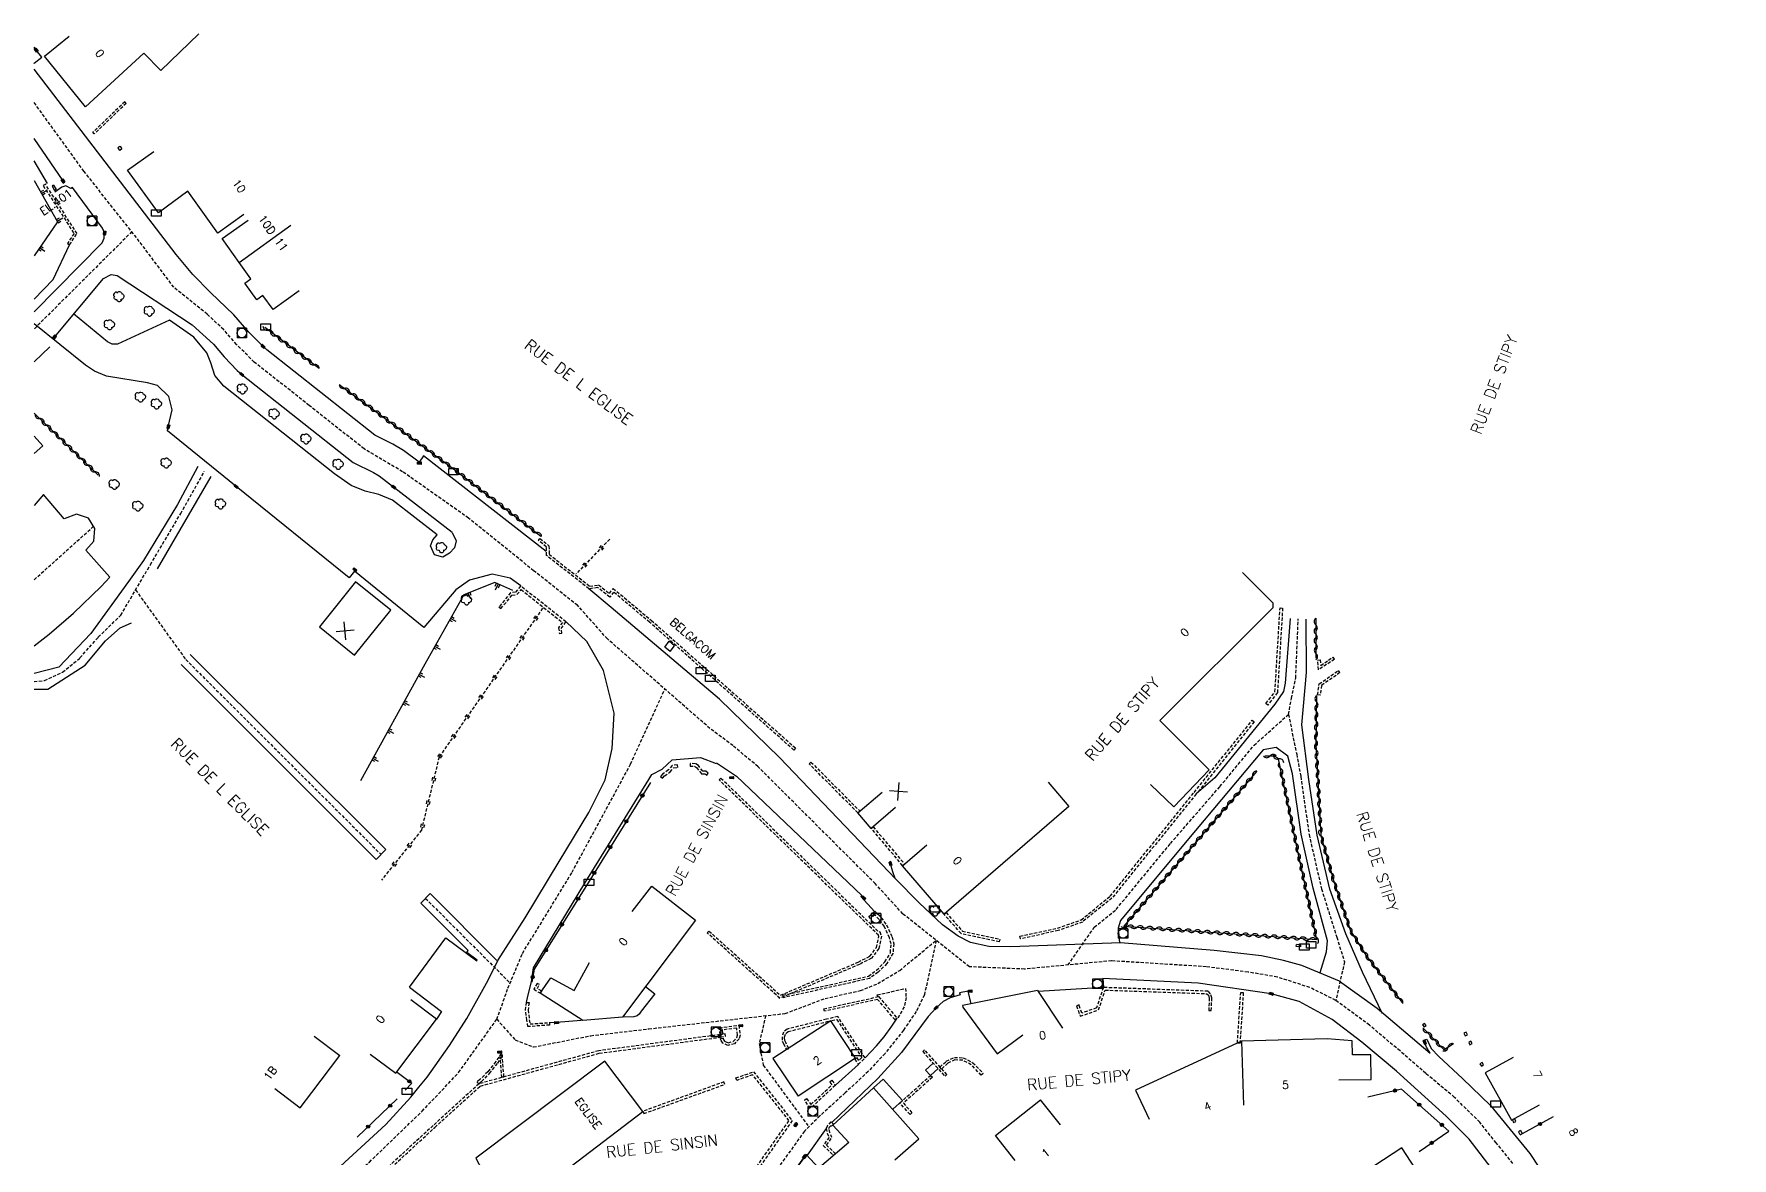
# Model space of a CAD drawing. Header units: millimetres. Extents: x 216000 to 216273, y 109476 to 109989.
# Drawn here: x 216000 to 216265.2, y 109586.9 to 109762.6 of the extents above; entities that cross this region are included whole.
import ezdxf
from ezdxf.enums import TextEntityAlignment as Align

# ---------------------------------------------------------------- set-up
doc = ezdxf.new("R2010")
doc.units = ezdxf.units.MM
doc.linetypes.add('DASHED', pattern=[0.75, 0.5, -0.25])
doc.layers.get('0').update_dxf_attribs({"linetype": 'CONTINUOUS'})
for name, color, linetype in [('W0001', 6, 'DASHED'), ('W0008', 7, 'CONTINUOUS'), ('W0100', 7, 'CONTINUOUS'), ('W0105', 7, 'CONTINUOUS'), ('W0112', 1, 'DASHED'), ('W0211', 2, 'CONTINUOUS'), ('W0220', 5, 'DASHED'), ('W0300', 7, 'CONTINUOUS'), ('W0310', 3, 'CONTINUOUS'), ('W0322', 7, 'CONTINUOUS'), ('W0400', 7, 'CONTINUOUS'), ('W0420', 7, 'CONTINUOUS'), ('W0984', 7, 'CONTINUOUS'), ('W0989', 7, 'CONTINUOUS'), ('W0991', 7, 'CONTINUOUS'), ('W1102', 7, 'CONTINUOUS'), ('W1471', 7, 'CONTINUOUS')]:
    doc.layers.add(name, color=color, linetype=linetype)
doc.styles.get("Standard").update_dxf_attribs({"font": 'romans.shx', "width": 0.85})

# ---------------------------------------------------------------- blocks, each defined once
blk = doc.blocks.new('T400')
for p, q in [((-0.15, 0.3), (0.15, 0.3)), ((-0.15, -0.25), (-0.15, 0.3)), ((-0.15, 0.15), (0.15, 0.15)), ((-0.15, 0), (0.15, 0)), ((0.15, 0.3), (0.15, -0.25)), ((-0.15, -0.15), (0.15, -0.15)), ((-0.15, -0.25), (-0.15, -0.3)), ((-0.15, -0.3), (0.15, -0.3)), ((0.15, -0.3), (0.15, -0.25))]:
    blk.add_line(p, q)
blk = doc.blocks.new('T1471')
at = {"color": 0, "linetype": 'Continuous', "flags": 128}
blk.add_lwpolyline([(-0.75, -0.5), (-0.75, 0.5), (0.75, 0.5), (0.75, -0.5), (-0.75, -0.5)], dxfattribs=at)
blk = doc.blocks.new('T420')
for p, q in [((0.75, 0.75), (-0.75, 0.75)), ((-0.75, 0.75), (-0.75, -0.75)), ((0.75, 0.75), (0.75, -0.75)), ((0.75, -0.75), (-0.75, -0.75))]:
    blk.add_line(p, q)
blk.add_ellipse((0, 0), major_axis=(-0.53, 0.53), ratio=1, start_param=3.926991, end_param=10.210176)
blk = doc.blocks.new('T300')
for p, q in [((-0.8, 0.51), (-0.86, 0.34)), ((-0.86, 0.34), (-0.86, 0.17)), ((-0.86, 0.17), (-0.74, 0.06)), ((-0.69, 0.63), (-0.8, 0.51)), ((-0.8, -0.06), (-0.74, 0.06)), ((-0.74, 0.06), (-0.69, 0.11)), ((-0.57, 0.69), (-0.69, 0.63)), ((-0.46, 0.69), (-0.57, 0.69)), ((-0.29, 0.63), (-0.46, 0.69)), ((-0.29, 0.63), (-0.17, 0.74)), ((-0.23, 0.57), (-0.29, 0.63)), ((-0.17, 0.74), (-0.06, 0.8)), ((-0.06, 0.8), (0.06, 0.8)), ((0.06, 0.8), (0.23, 0.74)), ((0.23, 0.74), (0.34, 0.63)), ((0.34, 0.63), (0.4, 0.51)), ((0.46, 0.46), (0.34, 0.46)), ((0.4, 0.51), (0.4, 0.46)), ((0.57, 0.4), (0.46, 0.46)), ((0.57, 0.4), (0.69, 0.29)), ((0.69, 0.29), (0.74, 0.17)), ((0.74, 0.06), (0.69, -0.17)), ((0.74, 0.17), (0.74, 0.06)), ((-0.8, -0.17), (-0.8, -0.06)), ((-0.8, -0.23), (-0.8, -0.17)), ((-0.74, -0.34), (-0.8, -0.23)), ((-0.69, -0.4), (-0.74, -0.34)), ((-0.51, -0.46), (-0.69, -0.4)), ((-0.4, -0.46), (-0.51, -0.46)), ((-0.4, -0.46), (-0.34, -0.46)), ((-0.34, -0.46), (-0.34, -0.4)), ((-0.34, -0.51), (-0.34, -0.46)), ((-0.29, -0.63), (-0.34, -0.51)), ((-0.17, -0.74), (-0.29, -0.63)), ((-0.06, -0.8), (-0.17, -0.74)), ((0.06, -0.8), (-0.06, -0.8)), ((0.17, -0.74), (0.06, -0.8)), ((0.23, -0.69), (0.17, -0.74)), ((0.29, -0.46), (0.23, -0.46)), ((0.29, -0.63), (0.23, -0.69)), ((0.46, -0.4), (0.29, -0.46)), ((0.34, -0.51), (0.29, -0.63)), ((0.34, -0.51), (0.34, -0.46)), ((0.57, -0.34), (0.46, -0.4)), ((0.63, -0.29), (0.57, -0.34)), ((0.69, -0.17), (0.63, -0.29))]:
    blk.add_line(p, q)
blk = doc.blocks.new('t991o')
at = {"color": 0, "linetype": 'Continuous'}
for p, q in [((-1, 1), (1, -1)), ((-1, -1), (1, 1))]:
    blk.add_line(p, q, dxfattribs=at)
blk = doc.blocks.new('t220o')
at = {"color": 0, "linetype": 'Continuous'}
for p, q in [((-0.25, 0.25), (0.25, 0.25)), ((-0.25, -0.25), (0.25, -0.25))]:
    blk.add_line(p, q, dxfattribs=at)
blk = doc.blocks.new('t310o')
at = {"color": 0, "linetype": 'Continuous'}
for centre, start, end in [((-0.5, 0.38), 216.8699, 323.1304), ((0.5, -0.37), 36.8699, 143.1303)]:
    blk.add_arc(centre, 0.625, start, end, dxfattribs=at)
blk = doc.blocks.new('t322o')
at = {"color": 0, "linetype": 'Continuous'}
for radius in [0.25, 0.15]:
    blk.add_circle((0, 0), radius, dxfattribs=at)
blk = doc.blocks.new('t211o')
at = {"color": 0, "linetype": 'Continuous'}
for p, q in [((-0.29, 0.5), (-0.29, 0)), ((0, 1), (0, 0)), ((0.29, 0.5), (0.29, 0))]:
    blk.add_line(p, q, dxfattribs=at)

msp = doc.modelspace()

# ---------------------------------------------------------------- linework, layer by layer
at = {"layer": 'W0001'}
msp.add_line((216061.13, 109627.45), (216074.35, 109614.23), dxfattribs=at)
for points in [[(216230.95, 109586.02), (216228.38, 109589.24), (216225.81, 109592.47), (216221.86, 109596.35), (216217.37, 109600.09), (216213.35, 109603.6), (216208.58, 109607.63), (216203.32, 109611.51), (216199.27, 109613.52), (216194.19, 109615.15), (216189.61, 109615.93), (216183.07, 109616.76), (216168.3, 109617.69), (216154.7, 109616.39), (216146.08, 109616.76), (216135.69, 109625.02), (216131.39, 109629.75), (216113.07, 109648.03), (216109.15, 109651.32), (216105.57, 109654), (216089.55, 109667.99), (216084.87, 109673.25), (216078.02, 109678.66), (216067.86, 109686.88), (216057.55, 109694.13), (216051.54, 109697.7), (216042.96, 109704.48), (216034.38, 109711.27), (216031.62, 109714), (216029.6, 109716.35), (216027.03, 109718.74), (216021.82, 109722.95), (216016.43, 109730.13), (216007.78, 109741.09), (216000, 109751.82)], [(216015.28, 109731.66), (216000, 109716.44)], [(216000, 109661.32), (216001.61, 109661.5), (216004.44, 109662.78), (216007.16, 109665.04), (216010.02, 109668.27), (216013.53, 109671.7), (216018.15, 109679.6), (216022.89, 109687.58), (216026.58, 109694.17)], [(216000, 109677.25), (216009.29, 109685.6)], [(216015.84, 109675.65), (216023.68, 109664.78), (216054.2, 109634.3)], [(216161.5, 109617.04), (216165.6, 109622.94), (216169.02, 109625.73), (216177.5, 109636.03), (216185.22, 109644.93), (216190.55, 109651.37), (216195.92, 109656.2), (216196.42, 109658.73), (216197.07, 109661.91), (216197.45, 109671.15)], [(216018.3, 109559.74), (216024.58, 109564.42), (216031.12, 109569.15), (216036.6, 109573.28), (216052.36, 109586.23), (216060.59, 109594.17), (216066.31, 109600.23), (216072.27, 109608.56), (216074.01, 109613.41), (216076.28, 109618.85), (216084.02, 109631.52), (216093.17, 109648.44), (216098.52, 109660.16)], [(216195.92, 109656.2), (216197.21, 109649.98), (216197.85, 109646.49), (216199.15, 109637.41), (216201.08, 109628.95), (216203.47, 109621.37), (216204.68, 109617.51), (216203.32, 109611.51)], [(216072.27, 109608.56), (216075.12, 109605.33), (216077.99, 109604.22), (216086.94, 109605.99), (216096, 109607.05), (216117.32, 109609.46), (216123.55, 109611.81), (216129.06, 109613.03), (216131.77, 109614.13), (216135.21, 109616.19), (216140.89, 109620.89), (216139.05, 109612.35), (216137.78, 109609.75), (216135.77, 109606.84), (216132.92, 109603.22), (216130.28, 109600.41), (216126.69, 109597.05), (216122.73, 109593.44), (216120.32, 109591.06), (216106.22, 109571.46)], [(216114.27, 109609.12), (216113.25, 109604.75), (216113.89, 109601.38), (216121.01, 109591.74)]]:
    msp.add_lwpolyline(points, dxfattribs=at)
at = {"layer": 'W0008'}
for p, q in [((216027.58, 109693.36), (216019.21, 109678.96)), ((216065.32, 109684.64), (216056.15, 109691.73)), ((216133.51, 109631.62), (216134.5, 109630.57)), ((216116.25, 109612.01), (216116.48, 109611.83)), ((216128.75, 109601.5), (216125.18, 109598.23)), ((216220.58, 109593.39), (216224.15, 109589.84))]:
    msp.add_line(p, q, dxfattribs=at)
for points in [[(216000, 109757.93), (216000.02, 109757.96), (216001.21, 109758.9), (216000.31, 109760.02), (216000, 109760.46)], [(216080, 109681.65), (216060.81, 109696.59), (216060.15, 109695.62), (216057.69, 109697.44), (216056.02, 109698.45), (216053.24, 109699.82), (216036.33, 109713.2), (216035.76, 109713.71), (216033.54, 109715.92), (216031.2, 109718.66), (216027.55, 109722.16), (216024.81, 109724.98), (216022.19, 109728.06), (216000, 109757.04)], [(216004.51, 109739.58), (216000, 109746.2)], [(216000, 109719.12), (216010.6, 109729.9), (216010.94, 109730.64), (216011.01, 109731.46), (216010.67, 109732.2), (216006, 109738.54), (216005.74, 109738.37), (216004.97, 109738.79), (216004.34, 109738.61), (216003.23, 109737.82)], [(216002.97, 109714.93), (216003.18, 109715.18), (216010.84, 109724.34), (216012.04, 109724.93), (216012.99, 109724.78), (216024.68, 109717.07), (216028.01, 109714.05), (216029.7, 109712.08), (216031.73, 109709.94), (216032.44, 109709.33), (216049.83, 109695.58), (216052.99, 109693.99), (216053.88, 109693.48), (216056.17, 109691.73)], [(216065.3, 109684.65), (216065.92, 109683.32), (216065.64, 109682.21), (216064.9, 109681.39), (216063.85, 109680.79), (216062.54, 109681.16), (216061.92, 109682.55), (216062.27, 109683.51), (216062.95, 109684.29), (216055.98, 109689.7), (216053.82, 109690.56), (216051.71, 109691.08), (216049.53, 109691.96), (216046.91, 109693.8), (216029.62, 109707.51), (216028.23, 109709.19), (216027.61, 109711.13), (216026.98, 109712.73), (216024.92, 109715.18), (216021.12, 109717.84), (216013.02, 109714.06), (216012.18, 109714.04), (216011.48, 109714.44), (216006.15, 109718.82)], [(216076, 109676.27), (216074.33, 109677.49), (216071.54, 109678.13), (216068, 109677.17), (216065.85, 109675.68), (216060.89, 109669.77), (216050.04, 109678.57), (216049.23, 109677.53), (216031.55, 109691.82), (216020.81, 109700.54), (216020.96, 109701.16), (216021.54, 109703.8), (216021.06, 109705.9), (216019.25, 109707.6), (216017.69, 109708.01), (216011.31, 109709.09), (216009.44, 109709.85), (216008.03, 109710.8), (216000, 109717.26)], [(216000, 109711.32), (216002.46, 109713.64)], [(216025.58, 109694.97), (216022.39, 109689), (216017.1, 109680.24), (216014.76, 109676.95), (216008.88, 109668.84), (216003.84, 109663.56), (216000, 109662.61)], [(216000, 109666.9), (216002.37, 109668.72), (216006.17, 109672), (216010.49, 109676.19), (216011.84, 109677.64), (216008.07, 109681.85), (216009.3, 109683.3), (216009.5, 109685.27), (216008.47, 109686.89), (216006.61, 109687.51), (216004.68, 109686.76), (216001.45, 109690.55), (216000, 109688.83)], [(216133.51, 109631.62), (216116.42, 109649.49), (216107.06, 109658.56), (216090.14, 109672.91), (216086.63, 109675.84)], [(216000, 109660.12), (216002.14, 109660.12), (216007.96, 109663.88), (216011.16, 109667.69), (216013.44, 109669.74), (216015.23, 109670.51)], [(216016.66, 109562.05), (216023.13, 109566.14), (216029.68, 109570.85), (216038.85, 109577.88), (216047.87, 109585.57), (216054.93, 109592.1), (216058.86, 109596.39), (216060.09, 109597.96), (216061.39, 109599.48), (216064.88, 109604.47), (216067.6, 109608.69), (216070.9, 109614.64), (216072.44, 109617.75), (216076.68, 109624.43), (216082.01, 109633.19), (216086.66, 109640.86), (216089.18, 109645.95), (216090.31, 109650.86), (216090.61, 109656.39), (216088.96, 109663.06), (216086.35, 109667.61), (216083.11, 109670.65)], [(216196.19, 109671.19), (216195.43, 109661.09), (216195.14, 109659.8), (216193.79, 109657.81), (216184.42, 109646.29), (216181.53, 109643.77)], [(216210.64, 109609.39), (216207.5, 109615.92), (216204.91, 109621.91), (216202.38, 109628.88), (216200.39, 109637.34), (216199.12, 109646.04), (216198.04, 109654.59), (216198.72, 109662.73), (216198.71, 109671.11)], [(216024.39, 109665.54), (216054.95, 109635.07), (216053.45, 109633.53), (216022.96, 109664.01)], [(216076.9, 109611.2), (216077.12, 109612.18), (216077.68, 109614.42), (216078, 109616.6), (216086.03, 109629.84), (216096.03, 109646.02), (216096.46, 109646.82), (216098.12, 109647.63), (216099.66, 109649.09), (216104.07, 109649.45), (216106.55, 109648.54)], [(216200.87, 109615.85), (216201.86, 109619.1), (216202.03, 109620.83), (216199.78, 109629.02), (216197.9, 109637.48), (216196.58, 109646.93), (216195.84, 109649.65), (216193.99, 109651.01), (216191.98, 109650.68), (216180.05, 109636.44), (216169.69, 109623.98), (216169.35, 109622.8), (216169.56, 109620.48)], [(216106.57, 109648.62), (216108.31, 109647.5), (216109.73, 109646.57), (216129.28, 109627.89), (216129.13, 109627.73), (216131.27, 109625.41)], [(216203.9, 109614.51), (216197.99, 109616.94), (216195.13, 109617.76), (216191.69, 109618.48), (216184.31, 109619.32), (216169.68, 109620.48), (216152.58, 109619.86), (216149.14, 109619.94), (216146.26, 109620.56), (216144.34, 109621.52), (216141.87, 109623.31), (216138.24, 109626.75), (216134.5, 109630.57), (216134.11, 109631.62), (216133.76, 109632.87)], [(216058.63, 109613.55), (216064.3, 109621.27), (216069.13, 109617.71), (216069.21, 109617.79), (216067.59, 109618.99), (216067.82, 109619.31), (216060.4, 109626.71), (216061.86, 109628.19), (216072.26, 109617.76)], [(216220.58, 109593.39), (216212.79, 109600.43), (216207.4, 109604.98), (216202.73, 109608.51), (216197.6, 109611.31), (216193.25, 109612.54), (216181.83, 109614.21), (216166.92, 109614.91), (216167.01, 109613.53), (216156.82, 109612.92)], [(216146.34, 109610.98), (216145.9, 109612.96), (216144.53, 109612.68), (216144.64, 109612.39), (216143.1, 109611.93), (216142, 109611.33), (216140.89, 109610.33), (216139.66, 109609.01), (216135.5, 109603.36), (216131.81, 109599.31), (216124.6, 109592.43)], [(216203.92, 109614.5), (216209.76, 109610.27), (216218.06, 109603.27), (216217.51, 109604.17), (216217.2, 109604.95), (216217.08, 109605.27), (216217.52, 109605.45), (216218.2, 109603.98), (216219.43, 109602.72), (216223.13, 109599.32), (216227.47, 109595.1), (216233.62, 109587.57), (216247.49, 109566.52), (216255.69, 109554.09), (216264.9, 109540.06), (216265.21, 109539.52)], [(216085.44, 109608.34), (216081.58, 109608.03), (216080.46, 109607.98)], [(216129.79, 109602.52), (216131.59, 109604.39), (216132.77, 109605.82), (216133.97, 109607.5), (216134.81, 109608.74)], [(216123.72, 109591.46), (216120.73, 109587.34), (216120.63, 109587.44), (216120.34, 109587.07), (216118.2, 109584.04), (216118.12, 109583.74), (216112.55, 109575.75), (216112.75, 109575.56)], [(216260.43, 109535.88), (216241.09, 109565.14), (216228.28, 109584.47), (216224.15, 109589.84)]]:
    msp.add_lwpolyline(points, dxfattribs=at)
at = {"layer": 'W0100'}
for p, q in [((216003.02, 109738.9), (216002.79, 109738.74)), ((216002.79, 109738.74), (216003.2, 109738.06)), ((216193.49, 109673.66), (216188.76, 109678.4)), ((216100.03, 109666.93), (216099.2, 109667.63)), ((216099.35, 109666.04), (216100.03, 109666.93)), ((216197.87, 109620.14), (216197.16, 109620.23)), ((216197.86, 109619.85), (216197.87, 109620.14)), ((216156.72, 109613.04), (216160.64, 109607.15)), ((216043.74, 109605.89), (216047.73, 109602.88)), ((216128.32, 109602.45), (216119.34, 109596.52)), ((216160.31, 109592.05), (216157.22, 109595.97))]:
    msp.add_line(p, q, dxfattribs=at)
for points in [[(216025.7, 109762.55), (216019.79, 109756.85), (216017.13, 109759.53), (216008.03, 109751.14), (216001.61, 109759.06), (216005.49, 109762.21)], [(216032.75, 109734.34), (216028.68, 109731.43), (216024, 109737.99), (216019.41, 109734.57), (216014.6, 109741.28), (216018.67, 109744.19)], [(216003.02, 109738.9), (216003.44, 109738.22), (216003.2, 109738.06)], [(216041.38, 109722.4), (216037.33, 109719.46), (216035.73, 109721.67), (216034.79, 109721), (216032.89, 109723.6), (216033.85, 109724.29), (216032.02, 109726.81), (216029.36, 109730.56), (216033.44, 109733.45)], [(216001.34, 109698.16), (216000, 109699.68)], [(216000, 109696.99), (216001.34, 109698.16)], [(216050.03, 109665.46), (216055.69, 109672.49), (216050.21, 109676.9), (216044.55, 109669.89), (216050.03, 109665.46)], [(216193.49, 109673.66), (216193.5, 109672.85), (216175.81, 109655.24), (216183.55, 109647.53), (216178, 109641.78), (216174.4, 109645.25)], [(216099.35, 109666.04), (216098.52, 109666.73), (216099.2, 109667.63)], [(216134.55, 109641.64), (216130.75, 109638.39), (216128.67, 109640.83), (216132.47, 109644.07)], [(216158.37, 109645.59), (216161.64, 109641.81), (216142.15, 109625), (216135.66, 109632.55), (216139.46, 109635.81)], [(216093.42, 109625.41), (216096.48, 109629.36), (216103.33, 109624.06), (216091.89, 109608.87), (216085.69, 109608.35), (216079.05, 109612.63), (216080.69, 109615.05), (216084.35, 109613.04), (216086.76, 109617.41)], [(216197.86, 109619.85), (216197.15, 109619.94), (216197.16, 109620.23)], [(216156.72, 109613.04), (216145.01, 109610.69), (216145.07, 109610.42), (216150.44, 109603.15), (216154.46, 109606.12)], [(216052.49, 109603.12), (216056.49, 109600.12), (216062.86, 109608.58), (216058.86, 109611.59)], [(216128.32, 109602.45), (216124.46, 109608.31), (216115.41, 109602.42), (216119.35, 109596.52)], [(216203.82, 109599.07), (216208.82, 109599.14), (216208.77, 109602.99), (216205.94, 109603), (216205.89, 109605.16), (216201.95, 109605.51), (216188.6, 109605.13), (216172.06, 109597.47), (216174.17, 109592.94)], [(216037.58, 109597.73), (216041.57, 109594.71), (216043.38, 109597.11), (216047.73, 109602.88)], [(216069.42, 109574.57), (216095.09, 109594.16), (216089.14, 109602), (216068.97, 109586.82), (216069.96, 109584.99), (216064.66, 109581.16), (216069.42, 109574.57)], [(216231.03, 109602.6), (216226.65, 109600.18), (216230.76, 109592.76), (216235.13, 109595.18)], [(216134.45, 109586.57), (216138.18, 109589.89), (216131.09, 109597.86), (216124.74, 109592.02), (216127.24, 109589.29), (216118.43, 109581.72), (216121.69, 109577.93)], [(216153.24, 109586.46), (216150.14, 109590.39), (216157.22, 109595.97)], [(216218.19, 109572.28), (216222.38, 109575.01), (216213.63, 109588.45), (216209.44, 109585.72)]]:
    msp.add_lwpolyline(points, dxfattribs=at)
at = {"layer": 'W0105'}
for p, q in [((216095.49, 109613.65), (216096.94, 109612.52)), ((216140.03, 109599.78), (216141.2, 109600.84)), ((216134.13, 109594.5), (216135.64, 109595.85))]:
    msp.add_line(p, q, dxfattribs=at)
for points in [[(216058.64, 109613.56), (216063.65, 109609.76), (216062.86, 109608.59)], [(216096.94, 109612.52), (216094.84, 109609.82), (216094.48, 109609.35), (216094.2, 109609.08), (216093.69, 109608.96), (216091.85, 109608.87)], [(216140.03, 109599.78), (216139.24, 109600.61), (216140.44, 109601.7)], [(216131.09, 109597.86), (216132.6, 109599.21), (216135.64, 109595.85)], [(216118.43, 109581.71), (216118.02, 109582.38), (216117.96, 109583.26), (216118.2, 109584.04), (216120.61, 109587.4), (216122.56, 109585.27)]]:
    msp.add_lwpolyline(points, dxfattribs=at)
at = {"layer": 'W0112'}
for p, q in [((216014.18, 109751.95), (216009.19, 109747.21)), ((216014.39, 109751.7), (216014.18, 109751.95)), ((216013.07, 109744.79), (216013.39, 109745.03)), ((216013.4, 109744.34), (216013.07, 109744.79)), ((216006.7, 109731.36), (216001.76, 109739.05)), ((216005.54, 109729.58), (216006.7, 109731.36)), ((216080.02, 109682.36), (216078.76, 109683.4)), ((216074.43, 109675.2), (216072.61, 109673.01)), ((216195.01, 109672.82), (216194.21, 109659.6)), ((216200.96, 109663.87), (216202.89, 109665.16)), ((216203.11, 109664.82), (216202.89, 109665.16)), ((216200.62, 109663.17), (216200.47, 109664.7)), ((216203.11, 109664.82), (216200.62, 109663.17)), ((216200.72, 109660.96), (216203.74, 109663.06)), ((216203.97, 109662.73), (216201.1, 109660.74)), ((216203.97, 109662.73), (216203.74, 109663.06)), ((216200.48, 109659.25), (216200.72, 109660.96)), ((216194.21, 109659.6), (216192.7, 109657.66)), ((216098.19, 109646.89), (216097.85, 109646.51)), ((216103.29, 109648.49), (216102.47, 109648.52)), ((216121.05, 109648.48), (216121.34, 109648.76)), ((216128.67, 109640.83), (216121.05, 109648.48)), ((216130.75, 109638.39), (216131.05, 109638.64)), ((216135.66, 109632.56), (216130.75, 109638.39)), ((216144.78, 109621.95), (216142.14, 109624.97)), ((216116.49, 109611.84), (216105.14, 109622.04)), ((216150.74, 109620.68), (216144.78, 109621.95)), ((216159.98, 109622.41), (216154.07, 109621.13)), ((216130.48, 109614.92), (216117.03, 109611.93)), ((216078.58, 109614.17), (216078.06, 109613.25)), ((216078.06, 109613.25), (216079.07, 109612.62)), ((216123.35, 109610.19), (216131.91, 109612.1)), ((216131.91, 109612.1), (216134.78, 109608.73)), ((216187.96, 109604.84), (216188.47, 109612.76)), ((216188.47, 109612.76), (216188.87, 109612.73)), ((216076.76, 109609.98), (216076.9, 109611.2)), ((216163.65, 109609.53), (216163.21, 109610.79)), ((216216.86, 109607.66), (216217.11, 109607.35)), ((216217.11, 109607.35), (216217.43, 109607.6)), ((216107.27, 109605.29), (216107.22, 109605.53)), ((216117.03, 109604.76), (216117.53, 109603.82)), ((216223.3, 109606.36), (216223.52, 109605.95)), ((216223.52, 109605.95), (216223.87, 109606.13)), ((216224.08, 109604.91), (216224.28, 109604.55)), ((216224.28, 109604.55), (216224.63, 109604.75)), ((216138.79, 109603.5), (216142.28, 109599.64)), ((216146.64, 109601.77), (216148.23, 109600.1)), ((216225.84, 109601.59), (216226.08, 109601.23)), ((216226.08, 109601.23), (216226.41, 109601.45)), ((216069.17, 109598.78), (216069.48, 109598.47)), ((216107.74, 109598.76), (216095.1, 109594.18)), ((216135.22, 109595.47), (216140.03, 109599.79)), ((216142.28, 109599.64), (216142.58, 109599.91)), ((216095.1, 109594.18), (216095.24, 109593.81)), ((216121.27, 109594.65), (216120.32, 109595.92)), ((216136.82, 109593.68), (216135.22, 109595.47)), ((216230.92, 109592.83), (216231.09, 109592.44)), ((216231.09, 109592.44), (216231.46, 109592.6)), ((216231.84, 109590.97), (216232.1, 109590.51)), ((216123.27, 109588.82), (216124.88, 109587.26)), ((216125.18, 109587.52), (216123.79, 109588.87)), ((216232.1, 109590.51), (216232.45, 109590.71)), ((216125.18, 109587.52), (216124.88, 109587.26))]:
    msp.add_line(p, q, dxfattribs=at)
for points in [[(216014.39, 109751.7), (216009.39, 109746.95), (216009.19, 109747.21)], [(216013.39, 109745.03), (216013.72, 109744.58), (216013.4, 109744.34)], [(216001.76, 109739.05), (216001.42, 109738.84), (216006.23, 109731.36)], [(216006.23, 109731.36), (216005.2, 109729.8), (216005.54, 109729.58)], [(216078.76, 109683.4), (216079.01, 109683.71), (216080.42, 109682.55), (216080.43, 109681.25), (216086.76, 109676.25), (216088.16, 109676.43), (216089.85, 109675.11), (216090.45, 109675.9), (216096.41, 109670.9), (216104.5, 109663.72)], [(216118.66, 109650.63), (216104.24, 109663.42), (216096.14, 109670.6), (216090.52, 109675.32), (216089.92, 109674.54), (216088.04, 109676.01), (216086.65, 109675.83), (216080.03, 109681.05), (216080.02, 109682.36)], [(216072.61, 109673.01), (216072.91, 109672.75), (216074.64, 109674.83), (216075.42, 109674.93), (216076.06, 109675.71), (216082.52, 109670.59), (216081.91, 109669.74)], [(216082.45, 109668.89), (216082.33, 109669.64), (216083.07, 109670.67), (216076, 109676.27), (216075.2, 109675.31), (216074.43, 109675.2)], [(216193.82, 109659.74), (216194.61, 109672.85), (216195.01, 109672.82)], [(216081.91, 109669.74), (216082.05, 109668.83), (216082.45, 109668.89)], [(216104.5, 109663.72), (216118.93, 109650.93), (216118.66, 109650.63)], [(216200.47, 109664.7), (216200.87, 109664.74), (216200.96, 109663.87)], [(216192.7, 109657.66), (216192.39, 109657.91), (216193.82, 109659.74)], [(216201.1, 109660.74), (216200.88, 109659.2), (216200.48, 109659.25)], [(216190.57, 109655.05), (216181.53, 109643.77), (216168.35, 109627.48), (216163.74, 109623.75), (216159.98, 109622.41)], [(216181.22, 109644.02), (216190.26, 109655.3), (216190.57, 109655.05)], [(216097.85, 109646.51), (216098.14, 109646.24), (216098.46, 109646.59), (216099.34, 109647.23), (216099.87, 109647.84)], [(216100.48, 109648.31), (216099.67, 109648.22), (216099.07, 109647.53), (216098.19, 109646.89)], [(216099.87, 109647.84), (216100.52, 109647.91), (216100.48, 109648.31)], [(216102.47, 109648.52), (216102.46, 109648.12), (216103.16, 109648.1), (216103.48, 109647.89), (216104.25, 109646.93), (216104.8, 109646.92)], [(216105.3, 109647.04), (216104.94, 109647.31), (216104.45, 109647.32), (216103.76, 109648.19), (216103.29, 109648.49)], [(216104.8, 109646.92), (216105.06, 109646.72), (216105.3, 109647.04)], [(216121.34, 109648.76), (216128.95, 109641.11), (216128.67, 109640.83)], [(216131.9, 109621.68), (216107, 109645.96), (216107.28, 109646.25)], [(216107.28, 109646.25), (216131.97, 109622.17), (216132.11, 109622.25), (216132.34, 109621.54), (216131.95, 109619.59), (216130.79, 109618.08), (216128.91, 109617.13), (216116.49, 109611.84)], [(216154.07, 109621.13), (216153.98, 109621.52), (216159.87, 109622.79), (216163.55, 109624.1), (216168.06, 109627.77), (216181.22, 109644.02)], [(216131.05, 109638.64), (216135.96, 109632.82), (216135.66, 109632.56)], [(216130.38, 109624.62), (216131.34, 109625.46), (216132.3, 109624.43), (216133.14, 109623.3), (216134, 109621.41), (216134.27, 109620.36), (216134.14, 109618.83), (216133.21, 109617.28), (216131.83, 109615.9), (216130.48, 109614.92)], [(216117.03, 109611.93), (216116.94, 109612.32), (216130.32, 109615.3), (216131.57, 109616.21), (216132.89, 109617.52), (216133.75, 109618.96), (216133.86, 109620.33), (216133.62, 109621.28), (216132.8, 109623.09), (216131.99, 109624.17), (216131.31, 109624.9)], [(216131.31, 109624.9), (216130.64, 109624.32), (216130.38, 109624.62)], [(216142.14, 109624.97), (216142.44, 109625.23), (216145, 109622.32)], [(216105.14, 109622.04), (216105.41, 109622.34), (216116.57, 109612.31), (216128.74, 109617.49), (216130.53, 109618.4), (216131.57, 109619.76), (216131.92, 109621.51), (216131.88, 109621.66), (216131.9, 109621.68)], [(216145, 109622.32), (216150.82, 109621.07), (216150.74, 109620.68)], [(216078.6, 109613.39), (216078.93, 109613.97), (216078.58, 109614.17)], [(216079.07, 109612.62), (216079.28, 109612.96), (216078.6, 109613.39)], [(216131.91, 109612.1), (216131.8, 109612.06), (216131.7, 109612.35), (216136.11, 109613.38), (216136.19, 109611.95), (216135.9, 109610.49), (216134.87, 109608.71)], [(216163.21, 109610.79), (216162.83, 109610.66), (216163.4, 109609.02), (216166.25, 109610.01), (216167.3, 109613.11), (216183.19, 109612.55), (216183.42, 109612.31), (216183.56, 109611.87)], [(216183.87, 109609.91), (216183.96, 109611.92), (216183.77, 109612.52), (216183.37, 109612.94), (216167.01, 109613.52), (216165.93, 109610.32), (216163.65, 109609.53)], [(216188.87, 109612.73), (216188.36, 109604.82), (216187.96, 109604.84)], [(216080.51, 109607.65), (216077.13, 109607.4), (216076.95, 109608.42), (216076.76, 109609.98)], [(216076.9, 109611.2), (216077.3, 109611.15), (216077.16, 109609.98), (216077.34, 109608.48), (216077.46, 109607.82)], [(216131.76, 109611.65), (216123.44, 109609.8), (216123.35, 109610.19)], [(216134.78, 109608.73), (216134.48, 109608.47), (216131.76, 109611.65)], [(216183.56, 109611.87), (216183.47, 109609.93), (216183.87, 109609.91)], [(216077.46, 109607.82), (216080.48, 109608.04), (216080.51, 109607.65)], [(216107.14, 109606.14), (216107.01, 109607.23), (216110.09, 109607.62), (216110.27, 109606.05), (216110.13, 109605.5), (216109.39, 109604.74), (216108.37, 109604.45), (216107.58, 109604.83), (216107.27, 109605.29)], [(216107.45, 109606.88), (216107.54, 109606.19), (216107.14, 109606.14)], [(216107.22, 109605.53), (216107.61, 109605.61), (216107.64, 109605.45), (216107.85, 109605.14), (216108.41, 109604.87), (216109.18, 109605.1), (216109.77, 109605.7), (216109.87, 109606.08), (216109.74, 109607.18), (216107.45, 109606.88)], [(216128.21, 109602.34), (216128.74, 109601.48), (216129.79, 109602.52), (216125.55, 109608.97), (216123.76, 109608.57), (216117.61, 109607), (216117.05, 109606.55), (216116.82, 109605.79), (216116.85, 109605.12), (216117.03, 109604.76)], [(216117.53, 109603.82), (216117.88, 109604.01), (216117.39, 109604.94), (216117.24, 109605.22), (216117.22, 109605.74), (216117.39, 109606.32), (216117.79, 109606.63), (216123.85, 109608.18), (216125.36, 109608.52), (216129.27, 109602.58), (216128.82, 109602.12)], [(216217.43, 109607.6), (216217.17, 109607.91), (216216.86, 109607.66)], [(216107.94, 109606.28), (216107.14, 109606.15), (216088.19, 109603.63), (216069.49, 109598.47), (216062.32, 109591.95), (216053.31, 109583.63), (216042.67, 109573.75)], [(216043.24, 109573.73), (216053.58, 109583.34), (216062.59, 109591.66), (216069.69, 109598.11), (216088.27, 109603.24), (216107.2, 109605.75)], [(216107.2, 109605.75), (216108.01, 109605.89), (216107.94, 109606.28)], [(216223.87, 109606.13), (216223.66, 109606.54), (216223.3, 109606.36)], [(216224.63, 109604.75), (216224.42, 109605.11), (216224.08, 109604.91)], [(216073.38, 109599.57), (216073.1, 109603.27), (216072.98, 109603.28), (216072.1, 109601.93), (216070.86, 109600.35), (216069.62, 109599.14), (216069.17, 109598.78)], [(216069.48, 109598.47), (216069.76, 109598.76), (216069.77, 109598.75), (216069.89, 109598.84), (216071.15, 109600.08), (216072.43, 109601.69), (216073.19, 109602.87), (216072.73, 109602.89)], [(216072.73, 109602.89), (216072.98, 109599.54), (216073.38, 109599.57)], [(216128.82, 109602.12), (216128.55, 109602.55), (216128.21, 109602.34)], [(216142.58, 109599.91), (216139.09, 109603.77), (216138.79, 109603.5)], [(216141.48, 109601.07), (216142.48, 109602.01), (216143.75, 109602.59), (216145.13, 109602.54), (216146.64, 109601.77)], [(216142.71, 109601.68), (216141.75, 109600.77), (216141.48, 109601.07)], [(216148.23, 109600.1), (216147.94, 109599.82), (216146.39, 109601.45), (216145.03, 109602.15), (216143.83, 109602.19), (216142.71, 109601.68)], [(216226.41, 109601.45), (216226.18, 109601.81), (216225.84, 109601.59)], [(216089.85, 109552.44), (216089.63, 109552.78), (216089.99, 109553), (216117.91, 109592.71), (216112.23, 109599.88)], [(216109.62, 109599.38), (216112.37, 109600.35), (216118.41, 109592.72), (216090.27, 109552.71)], [(216095.24, 109593.81), (216107.88, 109598.38), (216107.74, 109598.76)], [(216112.23, 109599.88), (216109.76, 109599.01), (216109.62, 109599.38)], [(216124.61, 109599.03), (216125.15, 109598.23), (216121.27, 109594.65)], [(216124.63, 109598.29), (216124.28, 109598.8), (216124.61, 109599.03)], [(216140.03, 109599.79), (216140.3, 109599.49), (216135.78, 109595.44)], [(216120.32, 109595.92), (216120.64, 109596.16), (216121.33, 109595.24), (216124.63, 109598.29)], [(216135.78, 109595.44), (216137.12, 109593.95), (216136.82, 109593.68)], [(216124.86, 109592.15), (216124.46, 109592.54), (216123.92, 109591.95), (216123.73, 109591.5), (216123.89, 109590.74), (216124.16, 109590.1), (216123.27, 109588.82)], [(216123.79, 109588.87), (216124.62, 109590.06), (216124.27, 109590.86), (216124.14, 109591.46), (216124.26, 109591.73), (216124.48, 109591.96)], [(216124.48, 109591.96), (216124.57, 109591.87), (216124.86, 109592.15)], [(216231.46, 109592.6), (216231.28, 109592.99), (216230.92, 109592.83)], [(216232.45, 109590.71), (216232.19, 109591.17), (216231.84, 109590.97)]]:
    msp.add_lwpolyline(points, dxfattribs=at)
at = {"layer": 'W0211'}
msp.add_line((216002.07, 109739.2), (216000, 109742.7), dxfattribs=at)
for points in [[(216000, 109739.65), (216003.63, 109733.2), (216000, 109727.88)], [(216000, 109721.08), (216002.97, 109724.17), (216005.54, 109729.58)], [(216074.75, 109675.57), (216071.98, 109676.8), (216067.11, 109674.88), (216061.02, 109664.05), (216051, 109645.81)]]:
    msp.add_lwpolyline(points, dxfattribs=at)
at = {"layer": 'W0220'}
msp.add_line((216089.9, 109683.59), (216084.66, 109678.18), dxfattribs=at)
msp.add_lwpolyline([(216079.42, 109672.78), (216063.25, 109649.53), (216060.49, 109638.12), (216054.24, 109630.31)], dxfattribs=at)
at = {"layer": 'W0310'}
for p, q in [((216044.52, 109710.26), (216036.03, 109716.66)), ((216000, 109703.27), (216009.99, 109693.61)), ((216200.19, 109671.22), (216200.2, 109664.99))]:
    msp.add_line(p, q, dxfattribs=at)
for points in [[(216047.67, 109707.75), (216065.48, 109694.58), (216079.16, 109684.08)], [(216200.31, 109659.17), (216200.21, 109651.49), (216200.99, 109637.3), (216203.02, 109630.06), (216205.63, 109622.4), (216208.14, 109618.44), (216213.69, 109611.15)], [(216190.97, 109647.32), (216170.2, 109623.09), (216200.34, 109621.01), (216197.03, 109636.5), (216194.39, 109649.24), (216193.75, 109649.7), (216192.25, 109649.68)], [(216221.7, 109604.74), (216220.23, 109603.77), (216217.09, 109607.06)]]:
    msp.add_lwpolyline(points, dxfattribs=at)
at = {"layer": 'W0322'}
for p, q in [((216050.45, 109590.13), (216056.71, 109596.1)), ((216237.3, 109593.33), (216232.43, 109590.63))]:
    msp.add_line(p, q, dxfattribs=at)
for points in [[(216096.28, 109645.54), (216086.54, 109629.89), (216078.09, 109616.37), (216077.74, 109614.37)], [(216056.73, 109600.3), (216059, 109598.55), (216057.98, 109597.49)], [(216216.32, 109587.91), (216221, 109591.05), (216213.6, 109597.65), (216208.32, 109596.4)]]:
    msp.add_lwpolyline(points, dxfattribs=at)
at = {"layer": 'W1102'}
for p, q in [((216032.02, 109726.81), (216040.12, 109732.68)), ((216188.6, 109605.13), (216188.88, 109595.14))]:
    msp.add_line(p, q, dxfattribs=at)

# ---------------------------------------------------------------- block references
at = {"layer": 'W0211'}
for p, rotation in [((216001.15, 109737.61), 299.3838998177565), ((216003.6, 109733.25), 299.3838998177565), ((216000.85, 109729.12), 235.6547360162718), ((216072.46, 109676.58), 155.9894535163178), ((216067.82, 109675.16), 201.4823426571398), ((216065.03, 109671.19), 240.6577975737708), ((216062.58, 109666.83), 240.6577975737708), ((216060.15, 109662.46), 241.219363699466), ((216057.74, 109658.08), 241.219363699466), ((216055.33, 109653.7), 241.219363699466), ((216052.92, 109649.32), 241.219363699466)]:
    msp.add_blockref('t211o', p, dxfattribs=dict(at, rotation=rotation))
at = {"layer": 'W0220'}
for p, rotation in [((216088.6, 109682.24), 225.8769231403945), ((216085.99, 109679.55), 225.8769231403945), ((216078.35, 109671.24), 235.1897472503862), ((216076.2, 109668.16), 235.1897472503862), ((216074.06, 109665.08), 235.1897472503862), ((216071.92, 109662), 235.1897472503862), ((216069.78, 109658.92), 235.1897472503862), ((216067.64, 109655.85), 235.1897472503862), ((216065.5, 109652.77), 235.1897472503862), ((216063.36, 109649.69), 235.1897472503862), ((216062.41, 109646.07), 256.4266948083508), ((216061.53, 109642.43), 256.4266948083508), ((216060.65, 109638.78), 256.4266948083508), ((216058.58, 109635.72), 231.2999406194831), ((216056.23, 109632.8), 231.2999406194831)]:
    msp.add_blockref('t220o', p, dxfattribs=dict(at, rotation=rotation))
at = {"layer": 'W0300'}
for p in [(216013.28, 109721.48), (216018.03, 109719.21), (216011.8, 109717.09), (216032.55, 109707.05), (216016.63, 109705.79), (216019.13, 109704.71), (216037.52, 109703.17), (216042.49, 109699.25), (216020.66, 109695.48), (216047.52, 109695.29), (216012.55, 109692.13), (216016.22, 109688.75), (216029.14, 109689.08), (216063.65, 109682.27), (216067.56, 109674.1), (216140.77, 109625.47)]:
    msp.add_blockref('T300', p, dxfattribs=at)
at = {"layer": 'W0310'}
for p, rotation in [((216036.54, 109716.27), 143.0028898368493), ((216037.73, 109715.37), 143.0028898368493), ((216038.93, 109714.47), 143.0028898368493), ((216040.13, 109713.57), 143.0028898368493), ((216041.33, 109712.66), 143.0028898368493), ((216042.53, 109711.76), 143.0028898368493), ((216043.73, 109710.86), 143.0028898368493), ((216048.48, 109707.15), 323.5265770676251), ((216049.68, 109706.26), 323.5265770676251), ((216050.89, 109705.37), 323.5265770676251), ((216052.09, 109704.48), 323.5265770676251), ((216000.86, 109702.43), 315.9771157220421), ((216001.94, 109701.39), 315.9771157220421), ((216053.3, 109703.59), 323.5265770676251), ((216054.51, 109702.7), 323.5265770676251), ((216055.71, 109701.8), 323.5265770676251), ((216003.02, 109700.35), 315.9771157220421), ((216004.1, 109699.31), 315.9771157220421), ((216056.92, 109700.91), 323.5265770676251), ((216058.12, 109700.02), 323.5265770676251), ((216059.33, 109699.13), 323.5265770676251), ((216005.18, 109698.26), 315.9771157220421), ((216006.26, 109697.22), 315.9771157220421), ((216007.34, 109696.18), 315.9771157220421), ((216060.54, 109698.24), 323.5265770676251), ((216061.74, 109697.35), 323.5265770676251), ((216062.95, 109696.45), 323.5265770676251), ((216008.42, 109695.14), 315.9771157220421), ((216009.49, 109694.1), 315.9771157220421), ((216064.16, 109695.56), 323.5265770676251), ((216065.36, 109694.67), 323.5265770676251), ((216066.55, 109693.76), 322.4835124943844), ((216067.74, 109692.85), 322.4835124943844), ((216068.93, 109691.93), 322.4835124943844), ((216070.12, 109691.02), 322.4835124943844), ((216071.31, 109690.1), 322.4835124943844), ((216072.5, 109689.19), 322.4835124943844), ((216073.69, 109688.28), 322.4835124943844), ((216074.88, 109687.36), 322.4835124943844), ((216076.07, 109686.45), 322.4835124943844), ((216077.26, 109685.54), 322.4835124943844), ((216078.45, 109684.62), 322.4835124943844), ((216200.19, 109670.22), 270.0736380615353), ((216200.19, 109668.72), 270.0736380615353), ((216200.19, 109667.22), 270.0736380615353), ((216200.2, 109665.72), 270.0736380615353), ((216200.28, 109656.67), 269.2764067930994), ((216200.3, 109658.17), 269.2764067930994), ((216200.24, 109653.67), 269.2764067930994), ((216200.26, 109655.17), 269.2764067930994), ((216200.22, 109652.17), 269.2764067930994), ((216193.03, 109649.69), 180.5346835415627), ((216194.38, 109649.24), 144.3175733115906), ((216200.26, 109650.67), 273.1434673658395), ((216200.34, 109649.17), 273.1434673658395), ((216190.32, 109646.57), 229.3970558319023), ((216194.69, 109647.77), 101.7443894044564), ((216194.99, 109646.31), 101.7443894044564), ((216200.42, 109647.67), 273.1434673658395), ((216200.51, 109646.18), 273.1434673658395), ((216187.39, 109643.15), 229.3970558319023), ((216188.37, 109644.29), 229.3970558319023), ((216189.34, 109645.43), 229.3970558319023), ((216195.3, 109644.84), 101.7443894044564), ((216195.61, 109643.37), 101.7443894044564), ((216200.59, 109644.68), 273.1434673658395), ((216200.67, 109643.18), 273.1434673658395), ((216185.44, 109640.87), 229.3970558319023), ((216186.41, 109642.01), 229.3970558319023), ((216195.91, 109641.9), 101.7443894044564), ((216196.22, 109640.43), 101.7443894044564), ((216200.75, 109641.68), 273.1434673658395), ((216200.84, 109640.19), 273.1434673658395), ((216183.49, 109638.59), 229.3970558319023), ((216184.46, 109639.73), 229.3970558319023), ((216196.52, 109638.96), 101.7443894044564), ((216196.83, 109637.49), 101.7443894044564), ((216200.92, 109638.69), 273.1434673658395), ((216180.56, 109635.18), 229.3970558319023), ((216181.53, 109636.32), 229.3970558319023), ((216182.51, 109637.46), 229.3970558319023), ((216197.14, 109636.03), 102.0592957300777), ((216201.02, 109637.19), 285.6470766094201), ((216201.43, 109635.75), 285.6470766094201), ((216178.61, 109632.9), 229.3970558319023), ((216179.58, 109634.04), 229.3970558319023), ((216197.45, 109634.56), 102.0592957300777), ((216197.76, 109633.09), 102.0592957300777), ((216201.83, 109634.3), 285.6470766094201), ((216202.24, 109632.86), 285.6470766094201), ((216176.65, 109630.62), 229.3970558319023), ((216177.63, 109631.76), 229.3970558319023), ((216198.08, 109631.62), 102.0592957300777), ((216198.39, 109630.16), 102.0592957300777), ((216202.64, 109631.42), 285.6470766094201), ((216203.05, 109629.97), 288.7752192208955), ((216173.72, 109627.21), 229.3970558319023), ((216174.7, 109628.34), 229.3970558319023), ((216175.68, 109629.48), 229.3970558319023), ((216198.7, 109628.69), 102.0592957300777), ((216199.02, 109627.23), 102.0592957300777), ((216203.54, 109628.55), 288.7752192208955), ((216204.02, 109627.13), 288.7752192208955), ((216171.77, 109624.93), 229.3970558319023), ((216172.75, 109626.07), 229.3970558319023), ((216199.33, 109625.76), 102.0592957300777), ((216199.64, 109624.29), 102.0592957300777), ((216204.5, 109625.71), 288.7752192208955), ((216204.98, 109624.29), 288.7752192208955), ((216170.77, 109623.05), 356.0438731492685), ((216170.8, 109623.79), 229.3970558319023), ((216172.27, 109622.95), 356.0438731492685), ((216173.77, 109622.84), 356.0438731492685), ((216175.26, 109622.74), 356.0438731492685), ((216176.76, 109622.64), 356.0438731492685), ((216178.26, 109622.53), 356.0438731492685), ((216179.75, 109622.43), 356.0438731492685), ((216181.25, 109622.33), 356.0438731492685), ((216199.95, 109622.82), 102.0592957300777), ((216205.47, 109622.87), 288.7752192208955), ((216182.75, 109622.22), 356.0438731492685), ((216184.24, 109622.12), 356.0438731492685), ((216185.74, 109622.01), 356.0438731492685), ((216187.23, 109621.91), 356.0438731492685), ((216188.73, 109621.81), 356.0438731492685), ((216190.23, 109621.71), 356.0438731492685), ((216191.72, 109621.6), 356.0438731492685), ((216193.22, 109621.5), 356.0438731492685), ((216194.72, 109621.39), 356.0438731492685), ((216196.21, 109621.29), 356.0438731492685), ((216197.71, 109621.19), 356.0438731492685), ((216199.21, 109621.08), 356.0438731492685), ((216200.27, 109621.36), 102.0592957300777), ((216206.16, 109621.55), 302.3764076368201), ((216206.96, 109620.29), 302.3764076368201), ((216207.77, 109619.02), 302.3764076368201), ((216208.63, 109617.79), 307.3101836562556), ((216209.54, 109616.6), 307.3101836562556), ((216210.45, 109615.41), 307.3101836562556), ((216211.36, 109614.21), 307.3101836562556), ((216212.27, 109613.02), 307.3101836562556), ((216213.17, 109611.83), 307.3101836562556), ((216217.65, 109606.47), 133.6109519242926), ((216218.69, 109605.38), 133.6109519242926), ((216219.72, 109604.3), 133.6109519242926), ((216220.87, 109604.19), 213.3129688294899)]:
    msp.add_blockref('t310o', p, dxfattribs=dict(at, rotation=rotation))
at = {"layer": 'W0322'}
for p, rotation in [((216095.02, 109643.52), 238.0829958512257), ((216092.51, 109639.49), 238.0829958512257), ((216090, 109635.46), 238.0829958512257), ((216087.49, 109631.43), 238.0829958512257), ((216084.98, 109627.4), 238.0047414798877), ((216082.46, 109623.37), 238.0047414798877), ((216079.94, 109619.34), 238.0047414798877), ((216077.88, 109615.14), 260.0979527891727), ((216058.61, 109598.85), 322.3143481980677), ((216212.56, 109597.41), 193.3189835452155), ((216055.61, 109595.05), 43.61812800370523), ((216216.35, 109595.2), 138.2548116086214), ((216052.17, 109591.77), 43.61812800370523), ((216219.89, 109592.04), 138.2548116086214), ((216235.22, 109592.18), 209.0106275300763), ((216218.29, 109589.23), 33.82822281202399)]:
    msp.add_blockref('t322o', p, dxfattribs=dict(at, rotation=rotation))
at = {"layer": 'W0400'}
for p, rotation in [((216000.31, 109760.02), 218.5648887262118), ((216004.51, 109739.58), 34.27325968156648), ((216011.01, 109731.46), 355.574385853133), ((216003.18, 109715.18), 139.9077498261265), ((216035.76, 109713.71), 228.1382214933178), ((216032.44, 109709.33), 49.25913233268049), ((216020.96, 109701.16), 345.7975817398443), ((216060.19, 109695.46), 90), ((216031.55, 109691.82), 51.05514129752537), ((216056.17, 109691.73), 52.51222426310343), ((216050.1, 109678.81), 49.92271227403003), ((216108.98, 109646.31), 90), ((216133.76, 109632.87), 195.4056297131368), ((216129.58, 109627.54), 46.86088252406466), ((216146.23, 109612.93), 90), ((216193.25, 109612.54), 74.17884229994118), ((216140.89, 109610.33), 131.9556805133718), ((216081.58, 109608.03), 274.5682617429582), ((216110.42, 109607.55), 90), ((216217.2, 109604.95), 21.69815896211653), ((216072.73, 109603.42), 90), ((216118.96, 109592.06), 144.5715898174147), ((216120.34, 109587.07), 141.5494064080179)]:
    msp.add_blockref('T400', p, dxfattribs=dict(at, rotation=rotation))
at = {"layer": 'W0420'}
for p in [(216009.02, 109733.32), (216032.44, 109715.8), (216131.5, 109624.31), (216170.08, 109621.96), (216166.06, 109614.09), (216142.83, 109612.88), (216106.5, 109606.55), (216114.18, 109604.12), (216121.62, 109594.18)]:
    msp.add_blockref('T420', p, dxfattribs=at)
at = {"layer": 'W0991'}
for p, rotation in [((216048.56, 109669.24), 141.1297265980238), ((216135.03, 109644.15), 130.4846702760173)]:
    msp.add_blockref('t991o', p, dxfattribs=dict(at, rotation=rotation))
at = {"layer": 'W1471'}
for p in [(216019.08, 109734.57), (216036.18, 109716.75), (216065.5, 109694.15), (216104.16, 109663.03), (216105.62, 109661.82), (216086.68, 109629.95), (216140.62, 109625.77), (216198.42, 109619.85), (216199.47, 109620.19), (216128.49, 109603.33), (216058.23, 109597.29), (216228.31, 109595.3)]:
    msp.add_blockref('T1471', p, dxfattribs=at)

# ---------------------------------------------------------------- texts
at = {"layer": 'W0984'}
for s, rotation, p in [('EL.401', 35.2809, (216003.42, 109736.27)), ('BELGACOM', 318.6406, (216102.9, 109668.05)), ('EGLISE', 307.1796, (216086.54, 109593.85)), ('8', 301.5805, (216240.47, 109590.93))]:
    msp.add_text(s, height=1.25, rotation=rotation, dxfattribs=at).set_placement(p, align=Align.MIDDLE)
at = {"layer": 'W0989'}
for s, rotation, p in [('RUE DE STIPY', 69.0332, (216228.05, 109707.75)), ('RUE DE L EGLISE', 322.9757, (216085.07, 109708.14)), ('RUE DE STIPY', 49.0172, (216169.98, 109655.47)), ('RUE DE L EGLISE', 315.0404, (216029.01, 109644.89)), ('RUE DE SINSIN', 61.5994, (216103.49, 109635.77)), ('RUE DE STIPY', 287.4977, (216209.81, 109633.19)), ('RUE DE STIPY', 5.4765, (216163.22, 109599.07)), ('RUE DE SINSIN', 6.457, (216098.08, 109588.73))]:
    msp.add_text(s, height=1.75, rotation=rotation, dxfattribs=at).set_placement(p, align=Align.MIDDLE)
at = {"layer": 'W0991'}
for s, height, rotation, p in [('0', 1.25, 309.0412, (216010.26, 109759.51)), ('10', 1.25, 305.5272, (216032.03, 109738.78)), ('10D', 1.249, 305.3571, (216036.4, 109732.73)), ('11', 1.25, 305.938, (216038.6, 109729.66)), ('0', 1.25, 44.8705, (216179.72, 109669.01)), ('0', 1.25, 310.6461, (216144.22, 109633.33)), ('0', 1.25, 52.9991, (216092.02, 109620.68)), ('0', 1.25, 53.0376, (216054.08, 109608.56)), ('0', 1.25, 11.3457, (216157.51, 109606.06)), ('2', 1.25, 33.0495, (216122.31, 109602.13)), ('1B', 1.25, 52.9231, (216036.89, 109600.13)), ('5', 1.25, 1.6007, (216195.47, 109598.32)), ('7', 1.25, 298.9747, (216234.83, 109599.86)), ('4', 1.25, 24.8624, (216183.27, 109594.95)), ('1', 1.25, 38.2969, (216158.02, 109587.69))]:
    msp.add_text(s, height=height, rotation=rotation, dxfattribs=at).set_placement(p, align=Align.MIDDLE)

doc.saveas('drawing.dxf')
